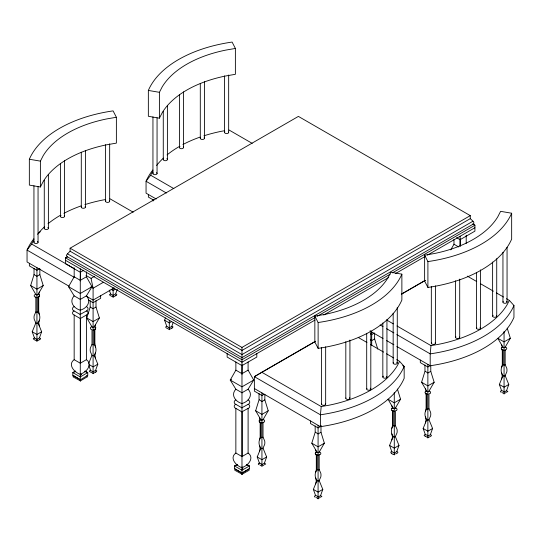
<?xml version="1.0" encoding="UTF-8"?>
<svg xmlns="http://www.w3.org/2000/svg" width="541" height="541" viewBox="0 0 541 541"><rect width="100%" height="100%" fill="white"/><g stroke="black" fill="none" stroke-linecap="round" stroke-linejoin="round"><path stroke-width="0.81" d="M263.994 394.301L261.932 395.491L254.371 391.129L254.371 376.664L261.803 372.255L321.212 406.555L320.407 414.791L320.407 426.666L254.371 388.539M396.945 325.966L430.994 345.625L430.196 353.861L430.196 365.743L396.81 346.47M259.47 451.478L260.153 448.55A18.36 10.597 60 0 1 259.477 445.453L259.47 445.419A13.045 10.651 0 0 1 259.47 439.88L259.477 439.847A18.36 10.597 60 0 1 260.153 437.534L260.153 422.758A1.697 0.981 60 0 1 259.497 421.892L259.024 421.026L259.531 420.174L260.836 419.681L261.932 420.31L263.021 419.681L268.214 410.768L264.84 399.86L264.84 394.301M315.626 483.904L316.309 480.969A18.36 10.597 60 0 1 315.626 477.872A13.045 10.651 0 0 1 315.626 472.3L315.633 472.266A18.36 10.597 60 0 1 316.309 469.96L316.309 455.184A1.697 0.981 60 0 1 315.653 454.312L315.173 453.446L315.68 452.594L316.992 452.1L318.081 452.729L319.176 452.1L324.363 443.187L320.989 432.279L320.989 425.929M391.819 439.914L392.502 436.979A18.36 10.597 60 0 1 391.819 433.882L391.819 433.848A13.045 10.651 0 0 1 391.819 428.31L393.185 425.571L393.185 410.795C390.954 410.896 390.954 408.009 393.185 408.11L394.281 408.739L395.37 408.11L400.556 399.197L397.425 389.067M425.409 422.974L426.092 420.039A18.36 10.597 60 0 1 425.415 416.942A13.045 10.651 0 0 1 425.409 411.37L425.415 411.336A18.36 10.597 60 0 1 426.092 409.03L426.092 394.254A1.697 0.981 60 0 1 425.436 393.381L424.962 392.516L425.469 391.664L426.775 391.17L427.87 391.806L428.959 391.17L434.153 382.257L430.778 371.349L430.778 365.797M501.602 378.984L502.285 376.049A18.36 10.597 60 0 1 501.608 372.959A13.045 10.651 0 0 1 501.602 367.38L501.615 367.346A18.36 10.597 60 0 1 502.285 365.04L502.285 350.264A1.697 0.981 60 0 1 501.629 349.391L504.063 350.5C506.153 350.372 508.439 347.606 505.152 347.18L504.063 347.816L502.968 347.18L497.781 338.267L504.063 341.898L510.346 338.267L507.215 328.137M80.284 280.907L80.413 272.211M241.976 374.257L242.104 364.749M39.398 326.25L38.715 322.531A18.36 10.597 60 0 0 39.392 320.218L39.398 320.184A13.045 10.651 0 0 0 39.398 314.652A18.36 10.597 60 0 0 38.715 311.515L38.715 296.738A1.697 0.981 60 0 0 39.371 296.63L39.615 295.203L38.032 294.453L43.219 285.54L39.845 274.625L39.845 269.073M95.554 358.669L94.871 354.95A18.36 10.597 60 0 0 95.547 352.637L95.554 352.604A13.045 10.651 0 0 0 95.554 347.072L95.541 347.038A18.36 10.597 60 0 0 94.871 343.941L94.871 329.165A1.697 0.981 60 0 0 95.52 329.05L95.771 327.623L94.181 326.872L99.375 317.959L96 307.051L96 300.701M39.398 292.099L38.715 294.054L36.937 295.082L35.848 294.453L30.654 285.54L34.029 274.625L34.029 268.282M95.554 324.526L94.871 326.473L93.093 327.501L91.997 326.872L86.81 317.959L90.185 307.051L90.185 300.701M259.254 420.431L259.47 420.229A1.697 0.981 60 0 1 260.153 420.073L260.836 419.681L255.65 410.768L259.024 399.86L259.024 393.51M315.68 452.594L315.653 452.607A1.697 0.981 60 0 1 316.309 452.492L316.992 452.1L311.799 443.187L315.173 432.279L315.173 425.929M425.192 391.921L425.409 391.718A1.697 0.981 60 0 1 426.092 391.569L426.775 391.17L421.588 382.257L424.962 371.349L424.962 364.999M39.385 320.218L38.032 322.923L41.657 331.748L39.398 337.99L36.937 339.41L34.475 337.99C30.999 338.632 36.112 340.573 36.937 340.958C38.81 340.235 42.34 338.497 39.743 338.017M117.282 289.32L115.591 294L113.13 295.42L110.668 294C107.192 294.642 112.312 296.583 113.13 296.968C115.003 296.245 118.533 294.507 115.936 294.027M95.541 352.644L94.181 355.342L97.813 364.167L95.554 370.409L93.093 371.829L90.631 370.409L89.962 370.517L89.292 371.187L89.962 371.856M173.154 322.517L171.747 326.419L169.286 327.839L166.824 326.419C163.348 327.062 168.461 329.002 169.286 329.388C171.152 328.664 174.689 326.926 172.092 326.446M259.125 464.739C256.704 464.462 259.781 461.338 261.932 464.645L264.387 463.224L266.645 456.976L263.021 448.158L264.637 444.519A13.045 10.651 0 0 0 264.637 440.773L263.021 437.142L263.021 422.365C265.252 422.467 265.252 419.579 263.021 419.681M315.275 497.159C312.86 496.888 315.937 493.757 318.081 497.064L320.543 495.644L322.801 489.395L319.176 480.577L320.786 476.946A13.045 10.651 0 0 0 320.786 473.192L319.176 469.561L319.176 454.785C321.408 454.886 321.408 451.999 319.176 452.1M394.281 454.616C389.676 454.163 389.506 449.361 394.281 453.074L396.736 451.654L398.994 445.405L395.37 436.587L396.979 432.956A13.045 10.651 0 0 0 396.979 429.202L395.37 425.571L395.37 410.795C397.601 410.896 397.601 408.009 395.37 408.11M425.064 436.235C421.838 434.761 427.579 433.875 427.87 436.134L430.332 434.714L432.584 428.465L428.959 419.647L430.575 416.015A13.045 10.651 0 0 0 430.575 412.262L428.959 408.631L428.959 393.855C431.191 393.956 431.191 391.075 428.959 391.17M501.257 392.245C498.843 391.968 501.92 388.844 504.063 392.144L506.525 390.724L508.783 384.475L505.152 375.657L506.768 372.025A13.045 10.651 0 0 0 506.768 368.272L505.152 364.641L505.152 349.871M259.477 439.847L260.836 437.142L260.836 422.365L259.531 421.872M315.633 472.266L316.992 469.561L316.992 454.785L315.403 454.034M425.415 411.336L426.775 408.631L426.775 393.855L425.469 393.368M501.615 367.346L502.968 364.641L502.968 349.871L502.285 350.264M34.475 337.99L32.217 331.748L35.848 322.923L34.232 319.291A13.045 10.651 0 0 1 34.232 315.545L35.848 311.914L35.848 297.137C33.616 297.232 33.616 294.351 35.848 294.453M88.677 363.43L91.997 355.342L90.388 351.711A13.045 10.651 0 0 1 90.388 347.964L91.997 344.333L91.997 329.557C89.772 329.658 89.772 326.771 91.997 326.872M166.824 326.419L164.565 320.177L165.472 317.973M259.125 463.252L259.47 463.224L257.212 456.976L260.836 448.158L259.477 445.453M315.275 495.671L315.626 495.644L313.367 489.395L316.992 480.577L315.633 477.872M391.474 451.681L391.819 451.654L389.561 445.405L393.185 436.587L391.826 433.882M425.064 434.741L425.409 434.714L423.15 428.465L426.775 419.647L425.415 416.942M501.257 390.751L501.602 390.724L499.343 384.475L502.968 375.657L501.615 372.952M40.392 186.997L40.392 161.137L43.192 155.686A103.29 59.632 0 0 1 106.935 118.885L116.376 117.269L116.376 143.128L106.935 144.745A103.29 59.632 0 0 0 43.192 181.546L40.392 186.997L29.342 185.103L29.342 159.243A114.827 66.293 0 0 1 113.096 110.885L116.376 117.269M69.14 286.27L27.05 261.966L27.05 250.091L31.648 244.045L33.9 239.656M159.399 118.181L159.399 92.322L162.199 86.871A103.29 59.632 0 0 1 225.942 50.07L235.382 48.453L235.382 74.306L225.942 75.929A103.29 59.632 0 0 0 162.199 112.731L159.399 118.181L148.349 116.281L148.349 90.428A114.827 66.293 0 0 1 232.103 42.07L235.382 48.453M156.214 199.014L146.056 193.151L146.056 181.269L150.655 175.223L152.907 170.841M396.668 359.643L399.569 361.314L397.31 365.696A111.006 64.088 0 0 1 328.806 405.25L321.212 406.555M506.457 298.713L509.352 300.383L507.1 304.772A111.006 64.088 0 0 1 438.589 344.319L430.994 345.625M80.399 299.471L74.164 295.873L68.545 286.689L74.178 276.803L74.178 267.795M235.869 361.97L235.869 370.152L230.236 380.046L235.856 389.222L242.097 392.827M450.761 249.881L453.98 244.228L453.98 239.318M505.152 347.18L510.346 338.267M501.663 347.674L501.629 347.687A1.697 0.981 60 0 1 502.285 347.579L502.968 347.18L501.209 348.221L501.663 349.378M80.284 299.41L86.404 295.873L92.031 286.689L86.391 276.803L86.391 271.893M241.976 392.759L248.103 389.222L253.722 380.046L248.089 370.152L248.089 361.97M80.284 375.839L81.191 374.642L80.284 373.547M241.976 469.189L242.882 467.999L241.976 466.897M74.164 295.873C68.693 301.547 73.772 308.492 80.399 310.223M80.284 310.155C86.891 308.444 91.828 301.479 86.404 295.873M235.856 389.222C230.385 394.896 235.463 401.848 242.097 403.572M241.976 403.505C248.583 401.794 253.519 394.829 248.103 389.222M67.483 253.844L70.107 251.227L70.107 248.204L298.395 116.403L470.271 215.629L470.271 218.652C471.184 219.889 476.121 222.554 472.888 224.292L241.976 357.608L67.483 256.86L66.32 255.352L67.483 253.844L241.976 354.585L472.888 221.269M39.398 314.652L38.032 311.914L38.032 297.137L39.615 296.387M80.399 314.585L74.164 310.98C71.967 311.501 71.967 314.497 74.164 315.011L74.164 359.677C66.989 364.823 75.219 373.276 81.191 374.642M80.284 374.122C86.168 372.735 93.208 364.431 86.404 359.677L86.404 315.011C88.602 314.497 88.602 311.501 86.404 310.98L80.149 314.443M242.097 407.941L235.856 404.337C233.658 404.851 233.658 407.846 235.856 408.367L235.856 453.027C228.681 458.173 236.911 466.633 242.882 467.999M241.976 467.478C247.866 466.085 254.899 457.781 248.103 453.027L248.103 408.367C250.3 407.846 250.3 404.851 248.103 404.337L241.841 407.792M85.045 371.018L87.77 372.587L87.77 375.271L80.284 379.877M246.737 464.367L249.462 465.943L249.462 468.628L241.976 473.226M87.77 375.271C85.214 375.562 89.096 376.84 86.641 377.151L80.284 380.945M95.52 329.05L94.181 329.557L94.181 344.333L95.541 347.038M39.804 268.606L36.937 270.263L29.376 265.895L29.376 263.311M67.645 256.549L65.454 257.814L65.454 263.704L80.284 272.265L83.814 270.23M39.845 274.625L36.937 276.309L34.029 274.625M43.219 285.54L36.937 289.165L30.654 285.54M39.337 294.94L39.371 294.926A1.697 0.981 60 0 0 38.715 294.054M38.715 296.738L36.937 297.766L35.848 297.137M80.284 280.326L86.391 276.803M85.985 275.416L91.057 278.345L94.682 276.248M38.715 311.515L36.937 312.542L35.848 311.914M92.031 286.689L80.284 293.472L68.545 286.689M103.317 282.314L93.093 288.218L90.915 286.96M38.715 322.531L36.937 323.559L35.848 322.923M114.212 287.9L93.093 300.093L86.215 296.13M41.657 331.748L36.937 334.473L32.217 331.748M115.287 289.239L113.13 290.483L111.108 289.313M39.743 339.511L39.398 339.538M96 307.051L93.093 308.728L90.185 307.051M115.936 295.521L115.591 295.548M80.284 318.548L86.404 315.011M99.375 317.959L93.093 321.584L86.81 317.959M95.771 327.623L95.52 327.346A1.697 0.981 60 0 0 94.871 326.473M93.093 330.186L94.871 329.165M94.871 343.941L93.093 344.962L91.997 344.333M80.284 363.207L86.404 359.677M94.871 354.95L93.093 355.978L91.997 355.342M75.524 371.018L72.805 372.587L72.805 375.271L80.284 379.714M97.813 364.167L93.093 366.893L89.049 364.553M171.436 321.658L169.286 322.903L164.565 320.177M95.899 370.436C98.496 370.916 94.959 372.654 93.093 373.378L90.286 371.931M95.899 371.931L95.554 371.958M172.092 327.941L171.747 327.968M70.107 248.204L241.976 347.43L470.271 215.629M470.271 218.652L241.976 350.453L70.107 251.227M315.004 317.574L241.976 359.731L65.454 257.814L67.483 256.86M317.195 316.309L390.217 274.145M392.408 272.88L474.924 225.245L474.924 231.135L460.087 239.697L456.557 237.655M315.004 320.049L241.976 362.206L65.454 260.289M323.761 314.99L388.756 277.465M395.329 273.672L425.267 256.387M427.458 255.122L474.924 227.72M231.616 379.248L230.236 380.046L241.976 386.822L253.722 380.046M241.976 373.682L248.089 370.152M261.803 372.255L315.491 341.256M315.484 341.378L254.371 376.664L320.407 414.791A114.827 66.293 0 0 0 404.168 366.433L399.569 361.314M401.334 294.148L425.273 280.326M401.902 293.939L425.273 280.448M374.467 332.979L371.714 334.561L370.342 333.77M259.247 399.731L261.932 401.537L264.84 399.86M248.103 408.367L241.841 411.857M374.622 333.371L374.622 338.93L371.714 340.607L370.26 339.768M268.214 410.768L261.932 414.392L255.65 410.768M260.153 422.758L260.836 422.365L261.932 422.994L263.021 422.365M260.153 437.534L260.836 437.142L261.932 437.77L263.021 437.142M241.976 456.563L248.103 453.027M260.153 448.55L260.836 448.158L261.932 448.787L263.021 448.158M237.215 464.367L234.496 465.943L234.496 468.628L241.976 473.064M266.645 456.976L261.932 459.701L257.212 456.976M321.523 425.929L318.081 427.911L310.52 423.549L310.52 420.959M249.462 468.628L241.976 472.949L234.496 468.628M241.976 474.301L249.164 470.23L249.164 469.676L248.333 469.399M430.616 365.398L427.87 366.987L420.31 362.619L420.31 360.029M315.403 432.151L318.081 433.956L320.989 432.279M425.185 371.221L427.87 373.026L430.778 371.349M262.547 465.835L263.778 465.125M324.363 443.187L318.081 446.812L311.799 443.187M400.556 399.197L394.281 402.822L387.998 399.197L393.185 408.11L392.502 408.502A1.697 0.981 60 0 0 391.846 408.617L391.88 408.604M434.153 382.257L427.87 385.889L421.588 382.257M391.846 410.321L391.88 410.308A1.697 0.981 60 0 0 392.502 411.194L392.502 425.97A18.36 10.597 60 0 0 391.819 428.276M316.309 455.184L316.992 454.785L318.081 455.421L319.176 454.785M392.502 411.194L393.185 410.795L394.281 411.43M426.092 394.254L426.775 393.855L427.87 394.49M316.309 469.96L316.992 469.561L318.081 470.19L319.176 469.561M392.502 425.97L393.185 425.571L394.281 426.2L395.37 425.571M426.092 409.03L426.775 408.631L427.87 409.267L428.959 408.631M502.285 365.04L502.968 364.641L504.063 365.276L505.152 364.641M316.309 480.969L316.992 480.577L318.081 481.206L319.176 480.577M392.502 436.979L393.185 436.587L394.281 437.216L395.37 436.587M426.092 420.039L426.775 419.647L427.87 420.276L428.959 419.647M502.285 376.049L502.968 375.657L504.063 376.286L505.152 375.657M322.801 489.395L318.081 492.121L313.367 489.395M398.994 445.405L394.281 448.131L389.561 445.405M432.584 428.465L427.87 431.191L423.15 428.465M508.783 384.475L504.063 387.2L499.343 384.475M391.474 453.175L391.819 453.196M319.927 497.544L318.081 498.606L316.242 497.544M395.505 453.906C396.81 453.764 399.508 451.945 396.736 451.654M504.679 393.334L505.909 392.624M74.164 306.619C71.96 307.274 71.96 310.324 74.164 310.98M86.404 310.98C88.616 310.324 88.616 307.274 86.404 306.619M235.856 399.968C233.651 400.631 233.651 403.681 235.856 404.337M248.103 404.337C250.307 403.681 250.307 400.631 248.103 399.968M75.74 371.498L72.805 372.587L80.284 376.908L87.77 372.587L84.836 371.498M237.431 464.847L234.496 465.943L241.976 470.257L249.462 465.943L246.527 464.847M224.454 130.766L221.418 131.287A111.006 64.088 0 0 0 203.896 135.811M105.448 199.588L102.411 200.109A111.006 64.088 0 0 0 84.89 204.626M424.624 255.203L434.065 253.58A103.29 59.632 0 0 0 497.808 216.779L500.608 211.328L511.658 213.228L511.658 239.081A114.827 66.293 0 0 1 427.904 287.44L424.624 281.056L424.624 255.203L427.904 261.58L427.904 287.44M314.842 316.127L324.275 314.51A103.29 59.632 0 0 0 388.019 277.709L390.825 272.258L401.875 274.152L401.875 300.012A114.827 66.293 0 0 1 318.122 348.363L314.842 341.986L314.842 316.127L318.122 322.51L318.122 348.363M73.928 376.042L73.096 376.32L73.096 376.874L80.284 380.823M506.525 392.272L507.864 391.495L506.525 390.724M264.387 464.766L265.726 463.995L264.387 463.224M235.626 469.399L234.794 469.676L234.794 470.23L241.976 474.173M320.543 497.186L321.881 496.415L320.543 495.644M430.332 434.714C433.808 435.349 428.688 437.297 427.87 437.683L425.409 436.262M148.349 90.428L159.399 92.322M29.342 159.243L40.392 161.137M472.888 224.292L474.924 225.245L472.733 223.981M453.98 244.228L458.734 246.973M229.012 129.989L252.194 143.372M467.329 276.126L476.749 281.563M480.374 283.653L493.412 291.186M496.313 292.857L503.556 297.043M150.655 175.223L173.837 188.613M386.801 320.11L393.321 323.876M166.378 193.002L146.056 181.269A114.827 66.293 0 0 1 152.839 169.975M502.217 392.624L503.448 393.334M380.12 324.952L383.021 326.629M386.653 328.725L393.909 332.911M396.81 334.588L430.196 353.861A114.827 66.293 0 0 0 513.95 305.509L509.352 300.383M153.881 200.258L148.383 197.08L148.383 194.496M369.956 330.964L383.021 338.504M386.653 340.6L393.909 344.793M358.27 337.469L366.967 342.494M370.585 344.583L383.63 352.11M386.524 353.787L393.774 357.966M402.714 365.594L404.168 366.433L404.168 378.315A114.827 66.293 0 0 1 320.407 426.666M110.006 198.804L133.187 212.187M31.648 244.045L74.394 268.721M74.178 276.803L80.413 280.4M235.869 370.152L242.104 373.75M74.225 277.323L27.05 250.091A114.827 66.293 0 0 1 33.84 238.791M88.278 299.903L93.093 302.683L100.653 298.321L100.653 295.731M74.164 315.011L80.399 318.615L80.399 363.275L74.164 359.677M235.856 408.367L242.097 411.965L242.097 456.631L235.856 453.027M260.086 465.125L261.317 465.835M72.805 375.271L80.284 379.593M109.262 290.098L110.668 294M88.94 365.73L90.631 370.409M374.622 338.93L377.753 349.06M501.602 344.833L502.285 347.579M425.409 388.823L426.092 391.569M391.819 405.764L392.502 408.502M315.626 449.754L316.309 452.492M259.47 417.334L260.153 420.073M91.057 278.345L93.093 288.218L93.093 373.696M513.95 305.509L513.95 317.384A114.827 66.293 0 0 1 430.196 365.743M507.059 247.278L507.059 302.135M504.063 331.45L504.063 394.01M502.947 252.295L502.947 302.088M496.726 258.713L496.726 316.1M492.614 262.054L492.614 316.066M480.591 269.864L480.591 328.096M476.479 272.373L476.479 328.069M466.2 235.227L466.2 243.409M460.215 238.824L460.215 246.189M460.087 236.282L460.087 246.121M459.708 279.102L459.708 337.334M455.596 280.779L455.596 337.32M435.451 285.824L435.451 343.21M431.333 286.669L431.333 343.21M427.87 364.397L427.87 438M397.277 307.362L397.277 363.065M394.281 392.381L394.281 454.94M393.165 313.225L393.165 363.018M386.943 319.643L386.943 377.03M382.832 322.984L382.832 376.996M371.714 331.978L371.714 345.429M370.808 330.794L370.808 389.026M366.697 333.303L366.697 388.999M349.926 340.032L349.926 398.264M345.814 341.709L345.814 398.25M325.662 346.754L325.662 404.141M321.55 347.593L321.55 404.141M318.081 425.327L318.081 498.93M261.932 392.908L261.932 466.511M256.813 353.645L256.813 357.06L241.976 365.621L227.146 357.06L227.146 353.645M241.976 347.43L241.976 474.403M228.667 75.016L228.667 132.403M224.556 75.862L224.556 132.403M204.41 81.745L204.41 138.293M200.298 83.422L200.298 138.28M183.527 91.842L183.527 147.537M179.416 94.35L179.416 147.517M169.286 320.38L169.286 329.706M167.392 105.536L167.392 159.548M163.274 111.405L163.274 159.507M157.059 117.823L157.059 173.526M153.035 199.46L153.035 201.049M152.947 116.93L152.947 173.478M113.13 287.961L113.13 297.286M109.667 143.832L109.667 201.218M105.549 144.677L105.549 201.218M85.404 150.56L85.404 207.108M81.292 152.237L81.292 207.095M80.284 268.857L80.284 381.053M64.521 160.657L64.521 216.359M60.409 164.011L60.409 216.332M48.386 174.351L48.386 228.363M44.274 180.221L44.274 228.329M38.053 186.645L38.053 242.341M36.937 267.673L36.937 341.276M33.941 185.752L33.941 242.294M109.593 200.914A2.056 1.19 0 0 1 107.341 202.395A2.056 1.19 0 0 1 105.826 200.623M85.133 206.513A2.056 1.19 0 0 1 83.605 208.278A2.056 1.19 0 0 1 81.36 206.79M64.257 215.764A2.056 1.19 0 0 1 63.628 217.326A2.056 1.19 0 0 1 60.876 217.097A2.056 1.19 0 0 1 61.025 215.494M47.804 227.518A2.056 1.19 0 0 1 47.879 229.12A2.056 1.19 0 0 1 45.119 229.31A2.056 1.19 0 0 1 44.565 227.734M37.478 241.496A2.056 1.19 0 0 1 37.539 243.098A2.056 1.19 0 0 1 34.78 243.274A2.056 1.19 0 0 1 34.239 241.705M370.22 388.181A2.056 1.19 0 0 1 370.315 389.784A2.056 1.19 0 0 1 367.555 389.98A2.056 1.19 0 0 1 366.981 388.411M349.655 397.669A2.056 1.19 0 0 1 348.127 399.434A2.056 1.19 0 0 1 345.888 397.946M396.702 362.22A2.056 1.19 0 0 1 396.769 363.822A2.056 1.19 0 0 1 394.004 363.998A2.056 1.19 0 0 1 393.463 362.423M325.391 403.545A2.056 1.19 0 0 1 323.876 405.317A2.056 1.19 0 0 1 321.618 403.829M386.687 376.435A2.056 1.19 0 0 1 386.037 377.997A2.056 1.19 0 0 1 383.292 377.76A2.056 1.19 0 0 1 383.454 376.157M506.491 301.29A2.056 1.19 0 0 1 506.552 302.892A2.056 1.19 0 0 1 503.793 303.068A2.056 1.19 0 0 1 503.245 301.493M496.469 315.504A2.056 1.19 0 0 1 495.827 317.067A2.056 1.19 0 0 1 493.074 316.83A2.056 1.19 0 0 1 493.243 315.227M435.174 342.615A2.056 1.19 0 0 1 433.659 344.387A2.056 1.19 0 0 1 431.407 342.899M459.64 337.029A2.056 1.19 0 0 1 457.375 338.504A2.056 1.19 0 0 1 455.88 336.732M480.009 327.251A2.056 1.19 0 0 1 480.097 328.854A2.056 1.19 0 0 1 477.338 329.05A2.056 1.19 0 0 1 476.77 327.481M183.264 146.942A2.056 1.19 0 0 1 182.628 148.505A2.056 1.19 0 0 1 179.882 148.281A2.056 1.19 0 0 1 180.031 146.679M204.14 137.698A2.056 1.19 0 0 1 202.611 139.463A2.056 1.19 0 0 1 200.366 137.969M156.484 172.68A2.056 1.19 0 0 1 156.545 174.283A2.056 1.19 0 0 1 153.786 174.459A2.056 1.19 0 0 1 153.238 172.883M228.6 132.092A2.056 1.19 0 0 1 226.348 133.58A2.056 1.19 0 0 1 224.833 131.808M166.811 158.702A2.056 1.19 0 0 1 166.885 160.305A2.056 1.19 0 0 1 164.126 160.488A2.056 1.19 0 0 1 163.571 158.919M156.613 165.465A111.006 64.088 0 0 1 163.416 158.094M167.041 154.929A111.006 64.088 0 0 1 179.294 146.523M182.919 144.521A111.006 64.088 0 0 1 200.021 137.11M511.658 213.228A114.827 66.293 0 0 1 427.904 261.58M401.875 274.152A114.827 66.293 0 0 1 318.122 322.51M37.613 234.28A111.006 64.088 0 0 1 44.409 226.909M48.034 223.744A111.006 64.088 0 0 1 60.288 215.338M63.912 213.337A111.006 64.088 0 0 1 81.015 205.932M38.526 233.448A114.827 66.293 0 0 1 40.271 231.731"/></g></svg>
